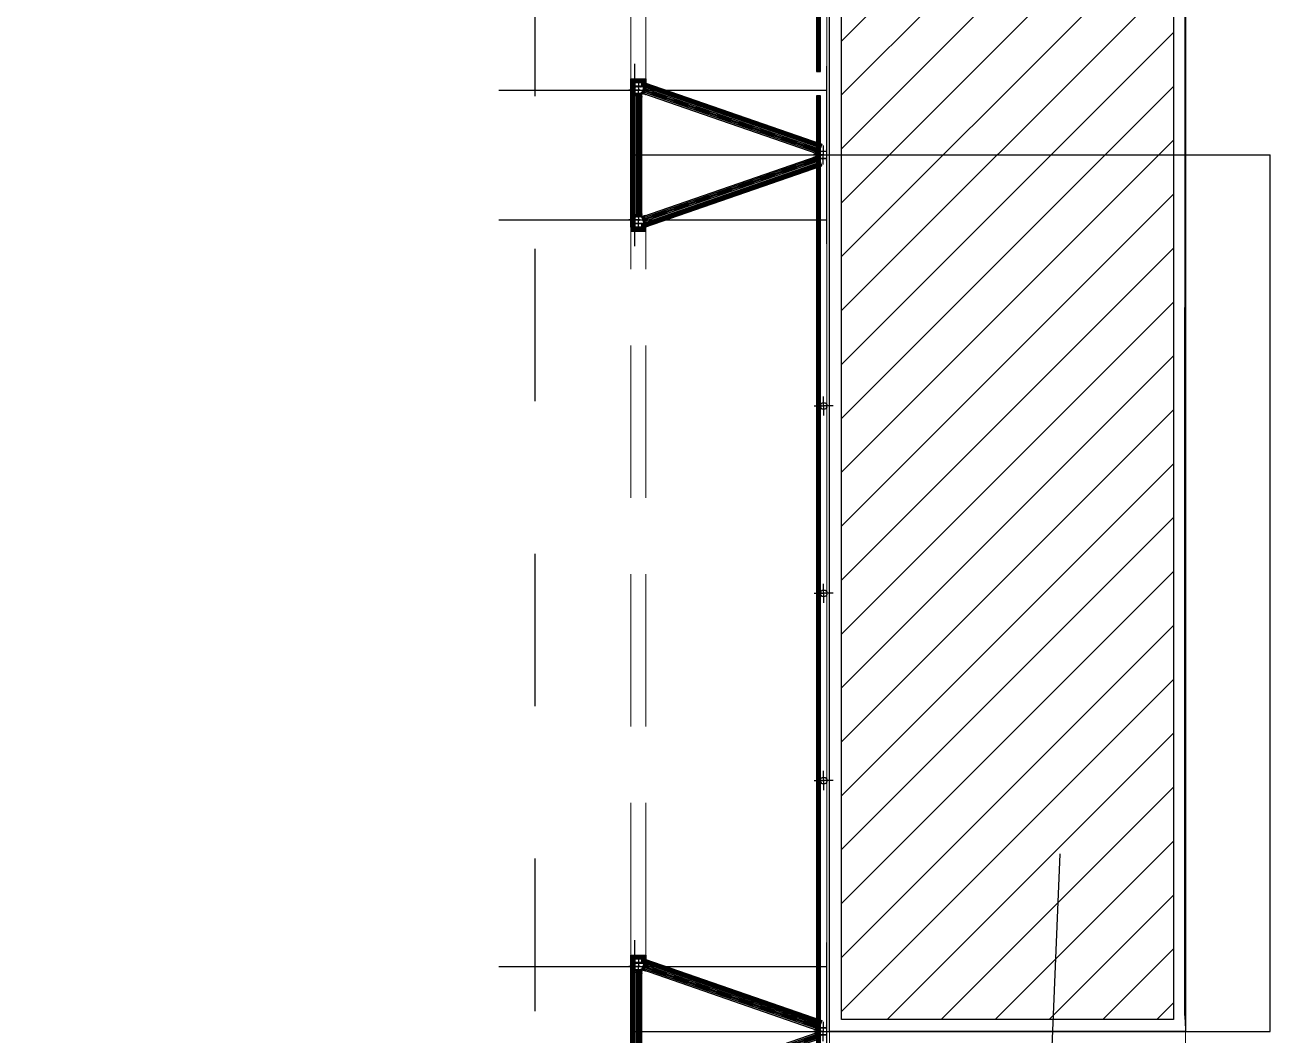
# Model space of a CAD drawing. Header units: millimetres. Extents: x 19 to 123, y 15 to 146.
# Drawn here: x 96.98 to 122.91, y 85.07 to 106.1 of the extents above; entities that cross this region are included whole.
import ezdxf
from ezdxf.enums import TextEntityAlignment as Align

# ---------------------------------------------------------------- set-up
doc = ezdxf.new("R2010")
doc.units = ezdxf.units.MM
for name, pattern in [('00 Ground$0$Dash', [6.35, 3.175, -3.175]), ('00 Ground$0$DASHDOT', [25.4, 12.7, -6.35, 0, -6.35]), ('00 Ground$0$DASHDOT2', [12.7, 6.35, -3.175, 0, -3.175]), ('00 Ground$0$DASHED2', [9.525, 6.35, -3.175]), ('00 Ground$0$HIDDEN', [9.525, 6.35, -3.175])]:
    doc.linetypes.add(name, pattern=pattern)
for name, color, linetype, lineweight in [('00 Ground$0$A-Panel Exterior', 3, 'Continuous', 0), ('00 Ground$0$A-Panel Interior', 6, 'Continuous', 0), ('00 Ground$0$A-Proyecciones', 252, 'Continuous', 0)]:
    doc.layers.add(name, color=color, linetype=linetype, lineweight=lineweight)
for name, color, linetype in [('00 Ground$0$A-Paneles', 7, 'Continuous'), ('00 Ground$0$E-PERFIL-ALZADO-EJES-GL1', 6, '00 Ground$0$DASHDOT'), ('00 Ground$0$E-PERFIL-ALZADO-GL1', 4, 'Continuous'), ('00 Ground$0$E-PERFIL-ALZADO-TEXTOS-GL1', 6, 'Continuous'), ('00 Ground$0$E-PERFIL-PLANTA-EJES-GL1', 6, '00 Ground$0$DASHDOT'), ('00 Ground$0$E-PERFIL-PLANTA-HXL2-EJES', 6, '00 Ground$0$DASHDOT'), ('00 Ground$0$E-PERFIL-PLANTA-HXL5', 4, 'Continuous'), ('00 Ground$0$E-PERFIL-PLANTA-HXL5-TEXTURAS', 6, 'Continuous'), ('00 Ground$0$E-PERFIL-PLANTA-HXL6', 2, 'Continuous'), ('00 Ground$0$E-PERFIL-PLANTA-HXL6-TEXTURAS', 6, 'Continuous'), ('00 Ground$0$E-PERFIL-PLANTA-TEXTURAS-GL1', 6, 'Continuous'), ('00 Ground$0$EJES', 6, 'Continuous'), ('00 Ground$0$PUENTE GRUA', 5, 'Continuous')]:
    doc.layers.add(name, color=color, linetype=linetype)
doc.layers.add('00 Ground$0$E-PERFIL-PLANTA-GL1', color=3, linetype='Continuous', plot=False)
doc.styles.add('00 Ground$0$A10', font='arial.ttf', dxfattribs={"height": 0.1})
pattern_1 = [(135, (16.1473364, -37.2537986), (-0.00136948906, -0.00136948906), [])]
pattern_2 = [(45, (-13597.1444, 7821.7855), (-2.24506403, 2.24506403), [])]

# ---------------------------------------------------------------- blocks, each defined once
blk = doc.blocks.new('00 Ground$0$GL')
at = {"layer": '00 Ground$0$E-PERFIL-PLANTA-TEXTURAS-GL1'}
h = blk.add_hatch(dxfattribs=at)
h.set_pattern_fill('ANSI31', color=256, scale=0.00061, angle=90)
edge = h.paths.add_edge_path()
edge.add_arc((-0.013, 0.063), 0.003, 0, 90, ccw=False)
edge.add_line((-0.01, 0.063), (-0.01, 0.058))
edge.add_arc((-0.007, 0.058), 0.003, 180, 270)
edge.add_line((-0.007, 0.055), (0.007, 0.055))
edge.add_arc((0.007, 0.058), 0.003, 270, 360)
edge.add_line((0.01, 0.058), (0.01, 0.063))
edge.add_arc((0.013, 0.063), 0.003, 90, 180, ccw=False)
edge.add_line((0.013, 0.066), (0.037, 0.066))
edge.add_arc((0.037, 0.063), 0.003, 0, 90, ccw=False)
edge.add_line((0.04, 0.063), (0.04, 0.058))
edge.add_arc((0.043, 0.058), 0.003, 180, 270)
edge.add_line((0.043, 0.055), (0.052, 0.055))
edge.add_arc((0.052, 0.052), 0.003, 0, 90, ccw=False)
edge.add_line((0.055, 0.052), (0.055, 0.043))
edge.add_arc((0.058, 0.043), 0.003, 180, 270)
edge.add_line((0.058, 0.04), (0.063, 0.04))
edge.add_arc((0.063, 0.037), 0.003, 0, 90, ccw=False)
edge.add_line((0.066, 0.037), (0.066, 0.013))
edge.add_arc((0.063, 0.013), 0.003, 270, 360, ccw=False)
edge.add_line((0.063, 0.01), (0.058, 0.01))
edge.add_arc((0.058, 0.007), 0.003, 90, 180)
edge.add_line((0.055, 0.007), (0.055, -0.007))
edge.add_arc((0.058, -0.007), 0.003, 180, 270)
edge.add_line((0.058, -0.01), (0.063, -0.01))
edge.add_arc((0.063, -0.013), 0.003, 0, 90, ccw=False)
edge.add_line((0.066, -0.013), (0.066, -0.037))
edge.add_arc((0.063, -0.037), 0.003, -90, 0, ccw=False)
edge.add_line((0.063, -0.04), (0.058, -0.04))
edge.add_arc((0.058, -0.043), 0.003, 90, 180)
edge.add_line((0.055, -0.043), (0.055, -0.052))
edge.add_arc((0.052, -0.052), 0.003, 270, 360, ccw=False)
edge.add_line((0.052, -0.055), (0.043, -0.055))
edge.add_arc((0.043, -0.058), 0.003, 90, 180)
edge.add_line((0.04, -0.058), (0.04, -0.063))
edge.add_arc((0.037, -0.063), 0.003, -90, 0, ccw=False)
edge.add_line((0.037, -0.066), (0.013, -0.066))
edge.add_arc((0.013, -0.063), 0.003, 180, 270, ccw=False)
edge.add_line((0.01, -0.063), (0.01, -0.058))
edge.add_arc((0.007, -0.058), 0.003, 0, 90)
edge.add_line((0.007, -0.055), (-0.007, -0.055))
edge.add_arc((-0.007, -0.058), 0.003, 90, 180)
edge.add_line((-0.01, -0.058), (-0.01, -0.063))
edge.add_arc((-0.013, -0.063), 0.003, -90, 0, ccw=False)
edge.add_line((-0.013, -0.066), (-0.037, -0.066))
edge.add_arc((-0.037, -0.063), 0.003, 180, 270, ccw=False)
edge.add_line((-0.04, -0.063), (-0.04, -0.058))
edge.add_arc((-0.043, -0.058), 0.003, 0, 90)
edge.add_line((-0.043, -0.055), (-0.052, -0.055))
edge.add_arc((-0.052, -0.052), 0.003, 180, 270, ccw=False)
edge.add_line((-0.055, -0.052), (-0.055, -0.043))
edge.add_arc((-0.058, -0.043), 0.003, 0, 90)
edge.add_line((-0.058, -0.04), (-0.063, -0.04))
edge.add_arc((-0.063, -0.037), 0.003, 180, 270, ccw=False)
edge.add_line((-0.066, -0.037), (-0.066, -0.013))
edge.add_arc((-0.063, -0.013), 0.003, 90, 180, ccw=False)
edge.add_line((-0.063, -0.01), (-0.058, -0.01))
edge.add_arc((-0.058, -0.007), 0.003, 270, 360)
edge.add_line((-0.055, -0.007), (-0.055, 0.007))
edge.add_arc((-0.058, 0.007), 0.003, 0, 90)
edge.add_line((-0.058, 0.01), (-0.063, 0.01))
edge.add_arc((-0.063, 0.013), 0.003, 180, 270, ccw=False)
edge.add_line((-0.066, 0.013), (-0.066, 0.037))
edge.add_arc((-0.063, 0.037), 0.003, 90, 180, ccw=False)
edge.add_line((-0.063, 0.04), (-0.058, 0.04))
edge.add_arc((-0.058, 0.043), 0.003, 270, 360)
edge.add_line((-0.055, 0.043), (-0.055, 0.052))
edge.add_arc((-0.052, 0.052), 0.003, 90, 180, ccw=False)
edge.add_line((-0.052, 0.055), (-0.043, 0.055))
edge.add_arc((-0.043, 0.058), 0.003, 270, 360)
edge.add_line((-0.04, 0.058), (-0.04, 0.063))
edge.add_arc((-0.037, 0.063), 0.003, 90, 180, ccw=False)
edge.add_line((-0.037, 0.066), (-0.013, 0.066))
edge = h.paths.add_edge_path(flags=16)
edge.add_line((-0.01, -0.052), (0.01, -0.052))
edge.add_arc((0.01, -0.055), 0.003, 0, 90, ccw=False)
edge.add_line((0.013, -0.055), (0.013, -0.06))
edge.add_arc((0.016, -0.06), 0.003, 180, 270)
edge.add_line((0.016, -0.063), (0.034, -0.063))
edge.add_arc((0.034, -0.06), 0.003, 270, 360)
edge.add_line((0.037, -0.06), (0.037, -0.055))
edge.add_arc((0.04, -0.055), 0.003, 90, 180, ccw=False)
edge.add_line((0.04, -0.052), (0.049, -0.052))
edge.add_arc((0.049, -0.049), 0.003, 270, 360)
edge.add_line((0.052, -0.049), (0.052, -0.04))
edge.add_arc((0.055, -0.04), 0.003, 90, 180, ccw=False)
edge.add_line((0.055, -0.037), (0.06, -0.037))
edge.add_arc((0.06, -0.034), 0.003, 270, 360)
edge.add_line((0.063, -0.034), (0.063, -0.016))
edge.add_arc((0.06, -0.016), 0.003, 0, 90)
edge.add_line((0.06, -0.013), (0.055, -0.013))
edge.add_arc((0.055, -0.01), 0.003, 180, 270, ccw=False)
edge.add_line((0.052, -0.01), (0.052, 0.01))
edge.add_arc((0.055, 0.01), 0.003, 90, 180, ccw=False)
edge.add_line((0.055, 0.013), (0.06, 0.013))
edge.add_arc((0.06, 0.016), 0.003, 270, 360)
edge.add_line((0.063, 0.016), (0.063, 0.034))
edge.add_arc((0.06, 0.034), 0.003, 0, 90)
edge.add_line((0.06, 0.037), (0.055, 0.037))
edge.add_arc((0.055, 0.04), 0.003, 180, 270, ccw=False)
edge.add_line((0.052, 0.04), (0.052, 0.049))
edge.add_arc((0.049, 0.049), 0.003, 0, 90)
edge.add_line((0.049, 0.052), (0.04, 0.052))
edge.add_arc((0.04, 0.055), 0.003, 180, 270, ccw=False)
edge.add_line((0.037, 0.055), (0.037, 0.06))
edge.add_arc((0.034, 0.06), 0.003, 0, 90)
edge.add_line((0.034, 0.063), (0.016, 0.063))
edge.add_arc((0.016, 0.06), 0.003, 90, 180)
edge.add_line((0.013, 0.06), (0.013, 0.055))
edge.add_arc((0.01, 0.055), 0.003, -90, 0, ccw=False)
edge.add_line((0.01, 0.052), (-0.01, 0.052))
edge.add_arc((-0.01, 0.055), 0.003, 180, 270, ccw=False)
edge.add_line((-0.013, 0.055), (-0.013, 0.06))
edge.add_arc((-0.016, 0.06), 0.003, 0, 90)
edge.add_line((-0.016, 0.063), (-0.034, 0.063))
edge.add_arc((-0.034, 0.06), 0.003, 90, 180)
edge.add_line((-0.037, 0.06), (-0.037, 0.055))
edge.add_arc((-0.04, 0.055), 0.003, -90, 0, ccw=False)
edge.add_line((-0.04, 0.052), (-0.049, 0.052))
edge.add_arc((-0.049, 0.049), 0.003, 90, 180)
edge.add_line((-0.052, 0.049), (-0.052, 0.04))
edge.add_arc((-0.055, 0.04), 0.003, -90, 0, ccw=False)
edge.add_line((-0.055, 0.037), (-0.06, 0.037))
edge.add_arc((-0.06, 0.034), 0.003, 90, 180)
edge.add_line((-0.063, 0.034), (-0.063, 0.016))
edge.add_arc((-0.06, 0.016), 0.003, 180, 270)
edge.add_line((-0.06, 0.013), (-0.055, 0.013))
edge.add_arc((-0.055, 0.01), 0.003, 0, 90, ccw=False)
edge.add_line((-0.052, 0.01), (-0.052, -0.01))
edge.add_arc((-0.055, -0.01), 0.003, -90, 0, ccw=False)
edge.add_line((-0.055, -0.013), (-0.06, -0.013))
edge.add_arc((-0.06, -0.016), 0.003, 90, 180)
edge.add_line((-0.063, -0.016), (-0.063, -0.034))
edge.add_arc((-0.06, -0.034), 0.003, 180, 270)
edge.add_line((-0.06, -0.037), (-0.055, -0.037))
edge.add_arc((-0.055, -0.04), 0.003, 0, 90, ccw=False)
edge.add_line((-0.052, -0.04), (-0.052, -0.049))
edge.add_arc((-0.049, -0.049), 0.003, 180, 270)
edge.add_line((-0.049, -0.052), (-0.04, -0.052))
edge.add_arc((-0.04, -0.055), 0.003, 0, 90, ccw=False)
edge.add_line((-0.037, -0.055), (-0.037, -0.06))
edge.add_arc((-0.034, -0.06), 0.003, 180, 270)
edge.add_line((-0.034, -0.063), (-0.016, -0.063))
edge.add_arc((-0.016, -0.06), 0.003, 270, 360)
edge.add_line((-0.013, -0.06), (-0.013, -0.055))
edge.add_arc((-0.01, -0.055), 0.003, 90, 180, ccw=False)
at = {"layer": '00 Ground$0$E-PERFIL-PLANTA-EJES-GL1', "ltscale": 0.05}
for p, q in [((-0.199, 0), (0, 0)), ((0, 0), (0, 0.199)), ((0, 0), (0, -0.199)), ((0.199, 0), (0, 0))]:
    blk.add_line(p, q, dxfattribs=at)
blk = doc.blocks.new('*U87')
at = {"true_color": 0xffffff}
h = blk.add_hatch(color=7, dxfattribs=at)
h.dxf.hatch_style = 1
h.paths.add_polyline_path([(2.54, 0.066), (2.54, -0.066), (0, -0.066), (0, 0.066)])
at = {"layer": '00 Ground$0$E-PERFIL-ALZADO-EJES-GL1', "color": 251, "linetype": '00 Ground$0$HIDDEN', "ltscale": 0.05}
for p, q in [((0, 0.025), (2.54, 0.025)), ((0.033, -0.066), (0.033, 0.066)), ((2.507, -0.066), (2.507, 0.066)), ((0, -0.025), (2.54, -0.025))]:
    blk.add_line(p, q, dxfattribs=at)
at = {"layer": '00 Ground$0$E-PERFIL-ALZADO-EJES-GL1', "color": 251, "linetype": '00 Ground$0$DASHDOT2', "ltscale": 0.05}
blk.add_line((0, 0), (2.54, 0), dxfattribs=at)
at = {"layer": '00 Ground$0$E-PERFIL-ALZADO-GL1', "color": 6, "ltscale": 0.05}
for p, q in [((0, 0.04), (2.54, 0.04)), ((0, 0.01), (2.54, 0.01)), ((0, -0.01), (2.54, -0.01)), ((0, -0.04), (2.54, -0.04))]:
    blk.add_line(p, q, dxfattribs=at)
at = {"layer": '00 Ground$0$E-PERFIL-ALZADO-GL1', "ltscale": 0.05}
blk.add_lwpolyline([(2.54, 0.066), (2.54, -0.066), (0, -0.066), (0, 0.066)], close=True, dxfattribs=at)
at = {"layer": '00 Ground$0$E-PERFIL-ALZADO-TEXTOS-GL1', "style": '00 Ground$0$A10'}
blk.add_attdef('TIPO_BARRA', text='', height=0.1, dxfattribs=at).set_placement((1.27, 0.156), align=Align.MIDDLE_CENTER)
blk = doc.blocks.new('*U153')
at = {"true_color": 0xffffff}
h = blk.add_hatch(color=7, dxfattribs=at)
h.dxf.hatch_style = 1
h.paths.add_polyline_path([(3.845, 0.066), (3.845, -0.066), (0, -0.066), (0, 0.066)])
at = {"layer": '00 Ground$0$E-PERFIL-ALZADO-EJES-GL1', "color": 251, "linetype": '00 Ground$0$HIDDEN', "ltscale": 0.05}
for p, q in [((0, 0.025), (3.845, 0.025)), ((0.033, -0.066), (0.033, 0.066)), ((3.812, -0.066), (3.812, 0.066)), ((0, -0.025), (3.845, -0.025))]:
    blk.add_line(p, q, dxfattribs=at)
at = {"layer": '00 Ground$0$E-PERFIL-ALZADO-EJES-GL1', "color": 251, "linetype": '00 Ground$0$DASHDOT2', "ltscale": 0.05}
blk.add_line((0, 0), (3.845, 0), dxfattribs=at)
at = {"layer": '00 Ground$0$E-PERFIL-ALZADO-GL1', "color": 6, "ltscale": 0.05}
for p, q in [((0, 0.04), (3.845, 0.04)), ((0, 0.01), (3.845, 0.01)), ((0, -0.01), (3.845, -0.01)), ((0, -0.04), (3.845, -0.04))]:
    blk.add_line(p, q, dxfattribs=at)
at = {"layer": '00 Ground$0$E-PERFIL-ALZADO-GL1', "ltscale": 0.05}
blk.add_lwpolyline([(3.845, 0.066), (3.845, -0.066), (0, -0.066), (0, 0.066)], close=True, dxfattribs=at)
at = {"layer": '00 Ground$0$E-PERFIL-ALZADO-TEXTOS-GL1', "style": '00 Ground$0$A10'}
blk.add_attdef('TIPO_BARRA', text='', height=0.1, dxfattribs=at).set_placement((1.922, 0.156), align=Align.MIDDLE_CENTER)
blk = doc.blocks.new('*U88')
at = {"layer": '00 Ground$0$E-PERFIL-PLANTA-HXL5-TEXTURAS'}
h = blk.add_hatch(dxfattribs=at)
h.set_pattern_fill('ANSI31', color=256, scale=0.00061, angle=90)
h.set_pattern_definition(pattern_1)
edge = h.paths.add_edge_path(flags=16)
edge.add_line((-0.064, -0.068), (0, -0.068))
edge.add_line((0, -0.068), (0.064, -0.068))
edge.add_arc((0.064, -0.067), 0.001, 629.9989, 719.9989)
edge.add_line((0.065, -0.067), (0.065, 0.061))
edge.add_arc((0.064, 0.061), 0.001, 359.9989, 449.9993)
edge.add_line((0.064, 0.062), (0.046, 0.062))
edge.add_arc((0.046, 0.063), 0.001, 539.9993, 629.9993, ccw=False)
edge.add_line((0.045, 0.063), (0.045, 0.076))
edge.add_arc((0.044, 0.076), 0.001, 359.9993, 430.8995)
edge.add_line((0.044, 0.077), (-0.043, 0.108))
edge.add_arc((-0.044, 0.107), 0.001, 430.8995, 449.9993)
edge.add_line((-0.044, 0.108), (-0.064, 0.108))
edge.add_arc((-0.064, 0.107), 0.001, 449.9993, 539.9996)
edge.add_line((-0.065, 0.107), (-0.065, -0.067))
edge.add_arc((-0.064, -0.067), 0.001, 539.9996, 629.9996)
edge = h.paths.add_edge_path()
edge.add_line((0.087, 0.116), (0.073, 0.077))
edge.add_arc((0.074, 0.077), 0.001, 520.8995, 629.9989)
edge.add_line((0.074, 0.076), (0.118, 0.076))
edge.add_line((0.118, 0.076), (0.118, 0.075))
edge.add_arc((0.119, 0.075), 0.0005, 539.9989, 719.9989)
edge.add_line((0.119, 0.075), (0.119, 0.076))
edge.add_line((0.119, 0.076), (0.153, 0.076))
edge.add_line((0.153, 0.076), (0.153, 0.068))
edge.add_line((0.153, 0.068), (0.074, 0.068))
edge.add_arc((0.074, 0.067), 0.001, 449.9989, 539.9989)
edge.add_line((0.073, 0.067), (0.073, 0.046))
edge.add_line((0.073, 0.046), (0.072, 0.046))
edge.add_arc((0.072, 0.045), 0.0005, 449.9989, 629.9989)
edge.add_line((0.072, 0.045), (0.073, 0.045))
edge.add_line((0.073, 0.045), (0.073, 0.013))
edge.add_line((0.073, 0.013), (0.072, 0.013))
edge.add_arc((0.072, 0.013), 0.0005, 449.9989, 629.9989)
edge.add_line((0.072, 0.012), (0.073, 0.012))
edge.add_line((0.073, 0.012), (0.073, -0.019))
edge.add_line((0.073, -0.019), (0.072, -0.019))
edge.add_arc((0.072, -0.02), 0.0005, 449.9989, 629.9989)
edge.add_line((0.072, -0.02), (0.073, -0.02))
edge.add_line((0.073, -0.02), (0.073, -0.067))
edge.add_arc((0.074, -0.067), 0.001, 539.9989, 629.9989)
edge.add_line((0.074, -0.068), (0.153, -0.068))
edge.add_line((0.153, -0.068), (0.153, -0.076))
edge.add_line((0.153, -0.076), (0.119, -0.076))
edge.add_line((0.119, -0.076), (0.119, -0.076))
edge.add_arc((0.119, -0.076), 0.0005, 359.9989, 539.9989)
edge.add_line((0.118, -0.076), (0.118, -0.076))
edge.add_line((0.118, -0.076), (0, -0.076))
edge.add_line((0, -0.076), (-0.118, -0.076))
edge.add_line((-0.118, -0.076), (-0.118, -0.075))
edge.add_arc((-0.119, -0.075), 0.0005, 359.9996, 539.9996)
edge.add_line((-0.119, -0.075), (-0.119, -0.076))
edge.add_line((-0.119, -0.076), (-0.153, -0.076))
edge.add_line((-0.153, -0.076), (-0.153, -0.068))
edge.add_line((-0.153, -0.068), (-0.074, -0.068))
edge.add_arc((-0.074, -0.067), 0.001, 629.9996, 719.9996)
edge.add_line((-0.073, -0.067), (-0.073, -0.02))
edge.add_line((-0.073, -0.02), (-0.072, -0.02))
edge.add_arc((-0.072, -0.019), 0.0005, 629.9996, 809.9996)
edge.add_line((-0.072, -0.019), (-0.073, -0.019))
edge.add_line((-0.073, -0.019), (-0.073, 0.013))
edge.add_line((-0.073, 0.013), (-0.072, 0.013))
edge.add_arc((-0.072, 0.013), 0.0005, 629.9996, 809.9996)
edge.add_line((-0.072, 0.014), (-0.073, 0.014))
edge.add_line((-0.073, 0.014), (-0.073, 0.045))
edge.add_line((-0.073, 0.045), (-0.072, 0.045))
edge.add_arc((-0.072, 0.046), 0.0005, 629.9996, 809.9996)
edge.add_line((-0.072, 0.046), (-0.073, 0.046))
edge.add_line((-0.073, 0.046), (-0.073, 0.067))
edge.add_arc((-0.074, 0.067), 0.001, 359.9996, 449.9996)
edge.add_line((-0.074, 0.068), (-0.153, 0.068))
edge.add_line((-0.153, 0.068), (-0.153, 0.076))
edge.add_line((-0.153, 0.076), (-0.119, 0.076))
edge.add_line((-0.119, 0.076), (-0.119, 0.076))
edge.add_arc((-0.119, 0.076), 0.0005, 539.9996, 719.9996)
edge.add_line((-0.118, 0.076), (-0.118, 0.076))
edge.add_line((-0.118, 0.076), (-0.074, 0.076))
edge.add_arc((-0.074, 0.077), 0.001, 629.9996, 719.9996)
edge.add_line((-0.073, 0.077), (-0.073, 0.12))
edge.add_arc((-0.072, 0.12), 0.001, 520.8995, 539.9996, ccw=False)
edge.add_line((-0.073, 0.12), (-0.057, 0.166))
edge.add_line((-0.057, 0.166), (-0.056, 0.166))
edge.add_arc((-0.056, 0.166), 0.0005, 610.8995, 790.8995)
edge.add_line((-0.056, 0.167), (-0.057, 0.167))
edge.add_line((-0.057, 0.167), (-0.046, 0.198))
edge.add_line((-0.046, 0.198), (-0.038, 0.196))
edge.add_line((-0.038, 0.196), (-0.064, 0.121))
edge.add_arc((-0.063, 0.121), 0.001, 520.8995, 610.8995)
edge.add_line((-0.063, 0.12), (0.063, 0.076))
edge.add_arc((0.064, 0.077), 0.001, 610.8995, 700.8995)
edge.add_line((0.065, 0.077), (0.09, 0.151))
edge.add_line((0.09, 0.151), (0.098, 0.149))
edge.add_line((0.098, 0.149), (0.087, 0.117))
edge.add_line((0.087, 0.117), (0.087, 0.117))
edge.add_arc((0.086, 0.117), 0.0005, 430.8995, 610.8995)
edge.add_line((0.086, 0.116), (0.087, 0.116))
at = {"layer": '00 Ground$0$E-PERFIL-PLANTA-HXL2-EJES', "ltscale": 0.05}
for p, q in [((-0.199, 0), (0, 0)), ((0, 0.098), (0.034, 0.195)), ((0, 0), (0, 0.098)), ((0, 0), (0, -0.199)), ((0.199, 0), (0, 0))]:
    blk.add_line(p, q, dxfattribs=at)
at = {"layer": '00 Ground$0$EJES', "color": 240, "true_color": 0xed1f24}
blk.add_circle((0, 0.026), 0.01, dxfattribs=at)
at = {"layer": 'Defpoints'}
for p, q in [((-0.083, 0.068), (-0.083, -0.068)), ((-0.061, 0.13), (0.068, 0.085)), ((0.034, 0.195), (0.003, 0.107)), ((0.083, 0.068), (0.083, -0.068))]:
    blk.add_line(p, q, dxfattribs=at)
blk = doc.blocks.new('00 Ground$0$HXL61')
at = {"layer": '00 Ground$0$E-PERFIL-PLANTA-HXL6-TEXTURAS'}
h = blk.add_hatch(dxfattribs=at)
h.set_pattern_fill('ANSI31', color=256, scale=0.00061, angle=90)
h.set_pattern_definition([(135, (17.1384045, -41.9100713), (-0.00136948906, -0.00136948906), [])])
edge = h.paths.add_edge_path(flags=16)
edge.add_line((-0.06, 0.071), (0.06, 0.071))
edge.add_line((0.06, 0.071), (0.061, 0.07))
edge.add_line((0.061, 0.07), (0.07, 0.07))
edge.add_arc((0.07, 0.069), 0.001, 0, 90, ccw=False)
edge.add_line((0.071, 0.069), (0.071, -0.098))
edge.add_arc((0.07, -0.098), 0.001, -71.5651, 0, ccw=False)
edge.add_line((0.071, -0.099), (0.016, -0.117))
edge.add_arc((0.016, -0.116), 0.001, -90, -71.5651, ccw=False)
edge.add_line((0.016, -0.117), (-0.016, -0.117))
edge.add_arc((-0.016, -0.116), 0.001, -108.4349, -90, ccw=False)
edge.add_line((-0.016, -0.117), (-0.071, -0.099))
edge.add_arc((-0.07, -0.098), 0.001, 180, 251.5651, ccw=False)
edge.add_line((-0.071, -0.098), (-0.071, 0.069))
edge.add_arc((-0.07, 0.069), 0.001, 90, 180, ccw=False)
edge.add_line((-0.07, 0.07), (-0.061, 0.07))
edge.add_line((-0.061, 0.07), (-0.06, 0.071))
edge = h.paths.add_edge_path()
edge.add_line((0.103, -0.068), (0.079, -0.068))
edge.add_arc((0.079, -0.067), 0.001, -180, -90, ccw=False)
edge.add_line((0.078, -0.067), (0.078, 0.069))
edge.add_arc((0.079, 0.069), 0.001, 90, 180, ccw=False)
edge.add_line((0.079, 0.07), (0.103, 0.07))
edge.add_line((0.103, 0.07), (0.105, 0.068))
edge.add_line((0.105, 0.068), (0.131, 0.068))
edge.add_line((0.131, 0.068), (0.133, 0.07))
edge.add_line((0.133, 0.07), (0.157, 0.07))
edge.add_arc((0.157, 0.071), 0.001, 270, 360)
edge.add_line((0.158, 0.071), (0.158, 0.075))
edge.add_arc((0.157, 0.075), 0.001, 0, 90)
edge.add_line((0.157, 0.076), (-0.157, 0.076))
edge.add_arc((-0.157, 0.075), 0.001, 90, 180)
edge.add_line((-0.158, 0.075), (-0.158, 0.071))
edge.add_arc((-0.157, 0.071), 0.001, 180, 270)
edge.add_line((-0.157, 0.07), (-0.133, 0.07))
edge.add_line((-0.133, 0.07), (-0.131, 0.068))
edge.add_line((-0.131, 0.068), (-0.105, 0.068))
edge.add_line((-0.105, 0.068), (-0.103, 0.07))
edge.add_line((-0.103, 0.07), (-0.079, 0.07))
edge.add_arc((-0.079, 0.069), 0.001, 0, 90, ccw=False)
edge.add_line((-0.078, 0.069), (-0.078, -0.067))
edge.add_arc((-0.079, -0.067), 0.001, -90, 0, ccw=False)
edge.add_line((-0.079, -0.068), (-0.103, -0.068))
edge.add_line((-0.103, -0.068), (-0.105, -0.066))
edge.add_line((-0.105, -0.066), (-0.131, -0.066))
edge.add_line((-0.131, -0.066), (-0.133, -0.068))
edge.add_line((-0.133, -0.068), (-0.157, -0.068))
edge.add_line((-0.157, -0.068), (-0.185, -0.148))
edge.add_arc((-0.184, -0.149), 0.001, 160.9002, 250.9002)
edge.add_line((-0.184, -0.15), (-0.18, -0.151))
edge.add_arc((-0.18, -0.15), 0.001, 250.9002, 340.9002)
edge.add_line((-0.179, -0.15), (-0.171, -0.128))
edge.add_line((-0.171, -0.128), (-0.169, -0.126))
edge.add_line((-0.169, -0.126), (-0.16, -0.102))
edge.add_line((-0.16, -0.102), (-0.161, -0.099))
edge.add_line((-0.161, -0.099), (-0.153, -0.074))
edge.add_line((-0.153, -0.074), (-0.079, -0.074))
edge.add_arc((-0.079, -0.075), 0.001, 0, 90, ccw=False)
edge.add_line((-0.078, -0.075), (-0.078, -0.101))
edge.add_arc((-0.077, -0.101), 0.001, 180, 251.5651)
edge.add_line((-0.078, -0.102), (-0.024, -0.12))
edge.add_arc((-0.024, -0.121), 0.001, -19.0998, 71.5651, ccw=False)
edge.add_line((-0.023, -0.121), (-0.031, -0.144))
edge.add_line((-0.031, -0.144), (-0.034, -0.146))
edge.add_line((-0.034, -0.146), (-0.042, -0.17))
edge.add_line((-0.042, -0.17), (-0.041, -0.173))
edge.add_line((-0.041, -0.173), (-0.049, -0.195))
edge.add_arc((-0.048, -0.196), 0.001, 160.9002, 250.9002)
edge.add_line((-0.048, -0.197), (-0.044, -0.198))
edge.add_arc((-0.044, -0.197), 0.001, 250.9002, 340.9002)
edge.add_line((-0.043, -0.197), (-0.017, -0.123))
edge.add_arc((-0.016, -0.123), 0.001, 90, 160.9002, ccw=False)
edge.add_line((-0.016, -0.122), (0.016, -0.122))
edge.add_arc((0.016, -0.123), 0.001, 19.0998, 90, ccw=False)
edge.add_line((0.017, -0.123), (0.043, -0.197))
edge.add_arc((0.044, -0.197), 0.001, 199.0998, 289.0998)
edge.add_line((0.044, -0.198), (0.048, -0.197))
edge.add_arc((0.048, -0.196), 0.001, -70.9002, 19.0998)
edge.add_line((0.049, -0.195), (0.041, -0.173))
edge.add_line((0.041, -0.173), (0.042, -0.17))
edge.add_line((0.042, -0.17), (0.034, -0.146))
edge.add_line((0.034, -0.146), (0.031, -0.144))
edge.add_line((0.031, -0.144), (0.023, -0.121))
edge.add_arc((0.024, -0.121), 0.001, 108.4349, 199.0998, ccw=False)
edge.add_line((0.024, -0.12), (0.078, -0.102))
edge.add_arc((0.077, -0.101), 0.001, -71.5651, 0)
edge.add_line((0.078, -0.101), (0.078, -0.075))
edge.add_arc((0.079, -0.075), 0.001, 90, 180, ccw=False)
edge.add_line((0.079, -0.074), (0.153, -0.074))
edge.add_line((0.153, -0.074), (0.161, -0.099))
edge.add_line((0.161, -0.099), (0.16, -0.102))
edge.add_line((0.16, -0.102), (0.169, -0.126))
edge.add_line((0.169, -0.126), (0.171, -0.128))
edge.add_line((0.171, -0.128), (0.179, -0.15))
edge.add_arc((0.18, -0.15), 0.001, 199.0998, 289.0998)
edge.add_line((0.18, -0.151), (0.184, -0.15))
edge.add_arc((0.184, -0.149), 0.001, -70.9002, 19.0998)
edge.add_line((0.185, -0.148), (0.157, -0.068))
edge.add_line((0.157, -0.068), (0.133, -0.068))
edge.add_line((0.133, -0.068), (0.131, -0.066))
edge.add_line((0.131, -0.066), (0.105, -0.066))
edge.add_line((0.105, -0.066), (0.103, -0.068))
at = {"layer": '00 Ground$0$E-PERFIL-PLANTA-HXL2-EJES', "ltscale": 0.05}
for p, q in [((-0.199, 0), (0, 0)), ((0, 0), (0, 0.098)), ((0, -0.217), (0, 0.098)), ((0, 0), (0, -0.199)), ((0.199, 0), (0, 0))]:
    blk.add_line(p, q, dxfattribs=at)
at = {"layer": '00 Ground$0$EJES', "color": 240, "true_color": 0xed1f24}
blk.add_circle((0, -0.043), 0.01, dxfattribs=at)
at = {"layer": 'Defpoints'}
for p, q in [((-0.072, 0.068), (-0.072, -0.068)), ((0.072, 0.068), (0.072, -0.068)), ((-0.028, -0.129), (-0.155, -0.086)), ((-0.103, -0.143), (-0.092, -0.108)), ((0.028, -0.129), (0.155, -0.086)), ((0.103, -0.143), (0.092, -0.108))]:
    blk.add_line(p, q, dxfattribs=at)
blk = doc.blocks.new('00 Ground$0$HXL5')
at = {"layer": '00 Ground$0$E-PERFIL-PLANTA-HXL5-TEXTURAS'}
h = blk.add_hatch(dxfattribs=at)
h.set_pattern_fill('ANSI31', color=256, scale=0.00061, angle=90)
h.set_pattern_definition(pattern_1)
edge = h.paths.add_edge_path(flags=16)
edge.add_line((0.064, -0.068), (0, -0.068))
edge.add_line((0, -0.068), (-0.064, -0.068))
edge.add_arc((-0.064, -0.067), 0.001, -179.9989, -89.9989, ccw=False)
edge.add_line((-0.065, -0.067), (-0.065, 0.061))
edge.add_arc((-0.064, 0.061), 0.001, 90.0007, 180.0011, ccw=False)
edge.add_line((-0.064, 0.062), (-0.046, 0.062))
edge.add_arc((-0.046, 0.063), 0.001, -89.9993, 0.0007)
edge.add_line((-0.045, 0.063), (-0.045, 0.076))
edge.add_arc((-0.044, 0.076), 0.001, 109.1005, 180.0007, ccw=False)
edge.add_line((-0.044, 0.077), (0.043, 0.108))
edge.add_arc((0.044, 0.107), 0.001, 90.0007, 109.1005, ccw=False)
edge.add_line((0.044, 0.108), (0.064, 0.108))
edge.add_arc((0.064, 0.107), 0.001, 0.0004, 90.0007, ccw=False)
edge.add_line((0.065, 0.107), (0.065, -0.067))
edge.add_arc((0.064, -0.067), 0.001, -89.9996, 0.0004, ccw=False)
edge = h.paths.add_edge_path()
edge.add_line((-0.087, 0.116), (-0.073, 0.077))
edge.add_arc((-0.074, 0.077), 0.001, -89.9989, 19.1005, ccw=False)
edge.add_line((-0.074, 0.076), (-0.118, 0.076))
edge.add_line((-0.118, 0.076), (-0.118, 0.075))
edge.add_arc((-0.119, 0.075), 0.0005, -179.9989, 0.0011, ccw=False)
edge.add_line((-0.119, 0.075), (-0.119, 0.076))
edge.add_line((-0.119, 0.076), (-0.153, 0.076))
edge.add_line((-0.153, 0.076), (-0.153, 0.068))
edge.add_line((-0.153, 0.068), (-0.074, 0.068))
edge.add_arc((-0.074, 0.067), 0.001, 0.0011, 90.0011, ccw=False)
edge.add_line((-0.073, 0.067), (-0.073, 0.046))
edge.add_line((-0.073, 0.046), (-0.072, 0.046))
edge.add_arc((-0.072, 0.045), 0.0005, -89.9989, 90.0011, ccw=False)
edge.add_line((-0.072, 0.045), (-0.073, 0.045))
edge.add_line((-0.073, 0.045), (-0.073, 0.013))
edge.add_line((-0.073, 0.013), (-0.072, 0.013))
edge.add_arc((-0.072, 0.013), 0.0005, -89.9989, 90.0011, ccw=False)
edge.add_line((-0.072, 0.012), (-0.073, 0.012))
edge.add_line((-0.073, 0.012), (-0.073, -0.019))
edge.add_line((-0.073, -0.019), (-0.072, -0.019))
edge.add_arc((-0.072, -0.02), 0.0005, -89.9989, 90.0011, ccw=False)
edge.add_line((-0.072, -0.02), (-0.073, -0.02))
edge.add_line((-0.073, -0.02), (-0.073, -0.067))
edge.add_arc((-0.074, -0.067), 0.001, -89.9989, 0.0011, ccw=False)
edge.add_line((-0.074, -0.068), (-0.153, -0.068))
edge.add_line((-0.153, -0.068), (-0.153, -0.076))
edge.add_line((-0.153, -0.076), (-0.119, -0.076))
edge.add_line((-0.119, -0.076), (-0.119, -0.076))
edge.add_arc((-0.119, -0.076), 0.0005, 0.0011, 180.0011, ccw=False)
edge.add_line((-0.118, -0.076), (-0.118, -0.076))
edge.add_line((-0.118, -0.076), (0, -0.076))
edge.add_line((0, -0.076), (0.118, -0.076))
edge.add_line((0.118, -0.076), (0.118, -0.075))
edge.add_arc((0.119, -0.075), 0.0005, 0.0004, 180.0004, ccw=False)
edge.add_line((0.119, -0.075), (0.119, -0.076))
edge.add_line((0.119, -0.076), (0.153, -0.076))
edge.add_line((0.153, -0.076), (0.153, -0.068))
edge.add_line((0.153, -0.068), (0.074, -0.068))
edge.add_arc((0.074, -0.067), 0.001, -179.9996, -89.9996, ccw=False)
edge.add_line((0.073, -0.067), (0.073, -0.02))
edge.add_line((0.073, -0.02), (0.072, -0.02))
edge.add_arc((0.072, -0.019), 0.0005, -269.9996, -89.9996, ccw=False)
edge.add_line((0.072, -0.019), (0.073, -0.019))
edge.add_line((0.073, -0.019), (0.073, 0.013))
edge.add_line((0.073, 0.013), (0.072, 0.013))
edge.add_arc((0.072, 0.013), 0.0005, -269.9996, -89.9996, ccw=False)
edge.add_line((0.072, 0.014), (0.073, 0.014))
edge.add_line((0.073, 0.014), (0.073, 0.045))
edge.add_line((0.073, 0.045), (0.072, 0.045))
edge.add_arc((0.072, 0.046), 0.0005, -269.9996, -89.9996, ccw=False)
edge.add_line((0.072, 0.046), (0.073, 0.046))
edge.add_line((0.073, 0.046), (0.073, 0.067))
edge.add_arc((0.074, 0.067), 0.001, 90.0004, 180.0004, ccw=False)
edge.add_line((0.074, 0.068), (0.153, 0.068))
edge.add_line((0.153, 0.068), (0.153, 0.076))
edge.add_line((0.153, 0.076), (0.119, 0.076))
edge.add_line((0.119, 0.076), (0.119, 0.076))
edge.add_arc((0.119, 0.076), 0.0005, -179.9996, 0.0004, ccw=False)
edge.add_line((0.118, 0.076), (0.118, 0.076))
edge.add_line((0.118, 0.076), (0.074, 0.076))
edge.add_arc((0.074, 0.077), 0.001, -179.9996, -89.9996, ccw=False)
edge.add_line((0.073, 0.077), (0.073, 0.12))
edge.add_arc((0.072, 0.12), 0.001, 0.0004, 19.1005)
edge.add_line((0.073, 0.12), (0.057, 0.166))
edge.add_line((0.057, 0.166), (0.056, 0.166))
edge.add_arc((0.056, 0.166), 0.0005, -250.8995, -70.8995, ccw=False)
edge.add_line((0.056, 0.167), (0.057, 0.167))
edge.add_line((0.057, 0.167), (0.046, 0.198))
edge.add_line((0.046, 0.198), (0.038, 0.196))
edge.add_line((0.038, 0.196), (0.064, 0.121))
edge.add_arc((0.063, 0.121), 0.001, -70.8995, 19.1005, ccw=False)
edge.add_line((0.063, 0.12), (-0.063, 0.076))
edge.add_arc((-0.064, 0.077), 0.001, -160.8995, -70.8995, ccw=False)
edge.add_line((-0.065, 0.077), (-0.09, 0.151))
edge.add_line((-0.09, 0.151), (-0.098, 0.149))
edge.add_line((-0.098, 0.149), (-0.087, 0.117))
edge.add_line((-0.087, 0.117), (-0.087, 0.117))
edge.add_arc((-0.086, 0.117), 0.0005, -70.8995, 109.1005, ccw=False)
edge.add_line((-0.086, 0.116), (-0.087, 0.116))
at = {"layer": '00 Ground$0$E-PERFIL-PLANTA-HXL2-EJES', "ltscale": 0.05}
for p, q in [((-0.199, 0), (0, 0)), ((0, 0.098), (-0.034, 0.195)), ((0, 0), (0, 0.098)), ((0.199, 0), (0, 0)), ((0, 0), (0, -0.199))]:
    blk.add_line(p, q, dxfattribs=at)
at = {"layer": '00 Ground$0$EJES', "color": 240, "true_color": 0xed1f24}
blk.add_circle((0, 0.026), 0.01, dxfattribs=at)
at = {"layer": 'Defpoints'}
for p, q in [((-0.083, 0.068), (-0.083, -0.068)), ((0.061, 0.13), (-0.068, 0.085)), ((-0.034, 0.195), (-0.003, 0.107)), ((0.083, 0.068), (0.083, -0.068))]:
    blk.add_line(p, q, dxfattribs=at)
blk = doc.blocks.new('00 Ground$0$Pata Arco')
at = {"layer": 'Defpoints'}
for p, q in [((-4.098, 1.853), (-4.098, -1.853)), ((-0.098, 1.9), (-0.098, -1.9)), ((2.729, 1.353), (-4.098, 1.353)), ((0, 0), (-13.328, 0)), ((2.729, -1.353), (-4.098, -1.353))]:
    blk.add_line(p, q, dxfattribs=at)
at = {"xscale": -1}
for p, rotation in [((-3.914, 0.092), 199.0945065458419), ((-3.914, -0.092), 160.9054899261241)]:
    blk.add_blockref('*U153', p, dxfattribs=dict(at, rotation=rotation))
at = {"rotation": 89.99999999608256}
blk.add_blockref('*U87', (-0.174, -1.27), dxfattribs=at)
at = {"layer": '00 Ground$0$E-PERFIL-PLANTA-HXL5', "rotation": 90}
for name, p in [('00 Ground$0$HXL5', (-0.174, 1.353)), ('*U88', (-0.174, -1.353))]:
    blk.add_blockref(name, p, dxfattribs=at)
at = {"layer": '00 Ground$0$E-PERFIL-PLANTA-HXL6', "rotation": 90}
blk.add_blockref('00 Ground$0$HXL61', (-4.022, 0), dxfattribs=at)
blk = doc.blocks.new('*U198')
at = {"layer": '00 Ground$0$A-Proyecciones', "rotation": 180}
blk.add_blockref('00 Ground$0$Pata Arco', (35.982, 0), dxfattribs=at)
blk = doc.blocks.new('*U197')
at = {"layer": '00 Ground$0$A-Proyecciones', "color": 0, "linetype": 'ByBlock', "lineweight": -2}
for p in [(0, 36.5), (0, 18.25)]:
    blk.add_blockref('*U198', p, dxfattribs=at)
blk = doc.blocks.new('*U112')
h = blk.add_hatch()
h.set_pattern_fill('ANSI31', color=250)
h.set_pattern_definition(pattern_2)
h.paths.add_polyline_path([(0, 0), (3902, 0), (3902, 80), (0, 80)])
at = {"layer": '00 Ground$0$A-Paneles', "color": 4}
blk.add_lwpolyline([(0, 0), (3902, 0), (3902, 80), (0, 80)], close=True, dxfattribs=at)
blk = doc.blocks.new('*U110')
h = blk.add_hatch()
h.set_pattern_fill('ANSI31', color=250)
h.set_pattern_definition(pattern_2)
h.paths.add_polyline_path([(0, 0), (232, 0), (232, 80), (0, 80)])
at = {"layer": '00 Ground$0$A-Paneles', "color": 4}
blk.add_lwpolyline([(0, 0), (232, 0), (232, 80), (0, 80)], close=True, dxfattribs=at)
blk = doc.blocks.new('*U111')
h = blk.add_hatch()
h.set_pattern_fill('ANSI31', color=250)
h.set_pattern_definition(pattern_2)
h.paths.add_polyline_path([(0, 0), (160, 0), (160, 80), (0, 80)])
at = {"layer": '00 Ground$0$A-Paneles', "color": 4}
blk.add_lwpolyline([(0, 0), (160, 0), (160, 80), (0, 80)], close=True, dxfattribs=at)
blk = doc.blocks.new('*U113')
h = blk.add_hatch()
h.set_pattern_fill('ANSI31', color=250)
h.set_pattern_definition(pattern_2)
h.paths.add_polyline_path([(0, 0), (3011, 0), (3011, 80), (0, 80)])
at = {"layer": '00 Ground$0$A-Paneles', "color": 4}
blk.add_lwpolyline([(0, 0), (3011, 0), (3011, 80), (0, 80)], close=True, dxfattribs=at)
blk = doc.blocks.new('*U142')
h = blk.add_hatch()
h.set_pattern_fill('ANSI31', color=250)
h.set_pattern_definition(pattern_2)
h.paths.add_polyline_path([(0, 0), (9486, 0), (9486, 80), (0, 80)])
at = {"layer": '00 Ground$0$A-Paneles', "color": 4}
blk.add_lwpolyline([(0, 0), (9486, 0), (9486, 80), (0, 80)], close=True, dxfattribs=at)
blk = doc.blocks.new('*U151')
h = blk.add_hatch()
h.set_pattern_fill('ANSI31', color=250)
h.set_pattern_definition(pattern_2)
h.paths.add_polyline_path([(0, 0), (17500, 0), (17500, 80), (0, 80)])
at = {"layer": '00 Ground$0$A-Paneles', "color": 4}
blk.add_lwpolyline([(0, 0), (17500, 0), (17500, 80), (0, 80)], close=True, dxfattribs=at)
blk = doc.blocks.new('*U89')
h = blk.add_hatch()
h.set_pattern_fill('ANSI31', color=250)
h.set_pattern_definition(pattern_2)
h.paths.add_polyline_path([(0, 0), (16997, 0), (16997, 80), (0, 80)])
at = {"layer": '00 Ground$0$A-Paneles', "color": 4}
blk.add_lwpolyline([(0, 0), (16997, 0), (16997, 80), (0, 80)], close=True, dxfattribs=at)

msp = doc.modelspace()

# ---------------------------------------------------------------- hatches: boundary and pattern name
h = msp.add_hatch()
h.set_pattern_fill('ANSI31', color=256, scale=0.25)
h.set_pattern_definition([(45, (-3044.0569, -1462.772), (-0.561266, 0.561266), [])])
h.paths.add_polyline_path([(113.985, 139.641), (120.898, 139.641), (120.898, 85.391), (113.985, 85.391)])

# ---------------------------------------------------------------- linework, layer by layer
for p, q in [((122.91, 85.141), (122.91, 103.391)), ((116.624, 43.328), (118.542, 88.842))]:
    msp.add_line(p, q)
for points in [[(113.735, 139.891), (121.148, 139.891), (121.148, 85.141), (113.735, 85.141)], [(113.985, 139.641), (120.898, 139.641), (120.898, 85.391), (113.985, 85.391)]]:
    msp.add_lwpolyline(points, close=True)
at = {"layer": '00 Ground$0$A-Panel Exterior'}
msp.add_lwpolyline([(113.68, 73.082), (113.735, 73.082), (113.735, 140.049), (113.68, 140.049)], close=True, dxfattribs=at)
at = {"layer": '00 Ground$0$A-Proyecciones'}
msp.add_lwpolyline([(121.14, 144.39), (121.131, 85.508, -0.436581), (114.649, 78.516), (113.713, 78.516), (113.713, 73.517), (114.649, 73.517, -0.414214), (121.149, 67.017), (121.14, 58.107, -0.413136), (114.64, 51.607), (114.64, 53.608), (29.395, 53.608), (29.395, 51.607, -0.414208), (22.895, 58.107), (22.895, 144.39), (24.395, 144.39)], format="xyb", dxfattribs=at)
at = {"layer": '00 Ground$0$A-Proyecciones', "linetype": '00 Ground$0$DASHED2', "ltscale": 0.5}
for points in [[(109.6, 104.977), (109.6, 120.056)], [(109.912, 104.977), (109.912, 120.056)], [(109.6, 86.727), (109.6, 101.806)], [(109.912, 86.727), (109.912, 101.806)]]:
    msp.add_lwpolyline(points, dxfattribs=at)
at = {"layer": '00 Ground$0$PUENTE GRUA', "color": 242, "linetype": '00 Ground$0$Dash'}
msp.add_lwpolyline([(39.6, 139.539), (107.6, 139.539), (107.6, 67.538), (39.6, 67.538)], close=True, dxfattribs=at)

# ---------------------------------------------------------------- block references
at = {"layer": '00 Ground$0$A-Panel Interior', "yscale": 0.001, "zscale": 0.001}
for name, p, xscale, rotation in [('*U89', (113.468, 122.126), 0.001, 270), ('*U110', (109.6, 104.977), -0.001, 180), ('*U113', (109.68, 104.897), -0.001, 90), ('*U111', (109.912, 104.977), -0.001, 90), ('*U112', (109.889, 104.897), -0.001, 160.8851617666976), ('*U151', (113.468, 104.626), 0.001, 270), ('*U112', (109.889, 101.886), 0.001, 19.11483823330224), ('*U111', (109.912, 101.806), 0.001, 90), ('*U142', (113.468, 87.126), 0.001, 270), ('*U110', (109.6, 86.727), -0.001, 180), ('*U113', (109.68, 86.647), -0.001, 90), ('*U111', (109.912, 86.727), -0.001, 90), ('*U112', (109.889, 86.647), -0.001, 160.8851617666976)]:
    msp.add_blockref(name, p, dxfattribs=dict(at, xscale=xscale, rotation=rotation))
at = {"layer": '00 Ground$0$A-Panel Interior', "xscale": 0.001, "yscale": 0.001, "zscale": 0.001}
msp.add_blockref('*U110', (109.6, 101.806), dxfattribs=at)
at = {"layer": '00 Ground$0$A-Proyecciones'}
msp.add_blockref('*U197', (73.6, 66.891), dxfattribs=at)
at = {"layer": '00 Ground$0$E-PERFIL-PLANTA-GL1'}
for p in [(113.614, 98.166), (113.614, 94.266), (113.614, 90.366)]:
    msp.add_blockref('00 Ground$0$GL', p, dxfattribs=at)

doc.saveas('drawing.dxf')
